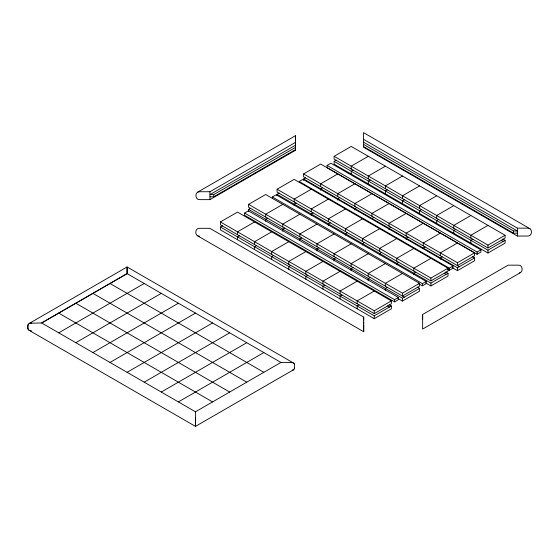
<?xml version="1.0" encoding="UTF-8"?>
<svg xmlns="http://www.w3.org/2000/svg" width="559" height="559" viewBox="0 0 559 559"><rect width="100%" height="100%" fill="white"/><g stroke="black" fill="none" stroke-linecap="round" stroke-linejoin="round"><path stroke-width="0.84" d="M294.614 364.636L293.908 363.259L291.826 362.484L280.939 362.442L127.096 273.624L127.096 267.957M195.475 417.776L195.468 426.37L28.991 330.257C27.07 328.895 27.077 324.933 28.991 323.57L127.096 266.964L293.573 363.043M209.96 199.626L209.967 191.73L295.438 142.412L295.432 150.308L209.96 199.626L200.087 199.626C195.978 200.52 194.532 194.448 197.334 192.324L295.438 135.718L295.432 150.308M209.967 196.775L213.762 196.775L213.762 194.581L295.432 147.457M295.432 135.746L295.432 140.847M363.692 322.187L363.692 331.732L197.215 235.618C194.553 233.704 195.629 227.841 199.472 228.324L209.856 228.324L363.699 317.142L363.699 323.137M363.692 320L363.699 317.142M363.692 331.704L363.692 325.038M422.639 319.531L422.639 315.143M363.532 139.324L517.375 228.142L517.375 236.038L527.759 236.038C531.602 236.513 532.678 230.657 530.009 228.743L363.532 132.63L363.532 147.22L517.375 236.038M127.096 266.964L127.096 273.624L41.632 322.976L29.802 323.214M294.621 368.143L293.58 369.737L195.468 426.37M28.174 324.304L28.027 329.244M294.39 369.003L294.39 363.769M520.743 272.457C523.545 270.332 522.085 264.26 517.983 265.162L508.11 265.162L422.639 314.486L422.639 329.069L520.743 272.457L519.479 272.932M295.432 145.263L209.967 194.581L213.762 194.581M213.762 196.775L295.432 149.651M127.096 273.624L41.632 322.962L195.475 411.787L280.939 362.442M248.587 204.37L265.686 194.504L419.523 283.322L419.523 286.173L402.431 296.039L402.431 293.189L248.587 204.37L248.587 207.221L404.332 297.136M220.4 221.958L237.498 212.092L391.342 300.91L391.342 303.761L374.244 313.627L220.4 224.809L220.4 221.958L374.244 310.776L391.342 300.91M277.075 189.235L294.174 179.369L448.018 268.187L448.018 271.038L430.919 280.911L277.075 192.086L277.075 189.235L430.919 278.061L448.018 268.187M303.593 173.933L320.684 164.06L474.528 252.878L474.528 255.729L457.437 265.602L457.437 262.751L303.593 173.933L303.593 176.784L459.337 266.699M334.135 156.296L351.227 146.43L505.07 235.248L505.07 238.099L487.979 247.965L334.135 159.147L334.135 156.296L487.979 245.115L505.07 235.248M248.587 211.554L248.587 209.415L250.488 208.318M389.113 304.669L391.342 305.955L391.342 308.806L374.244 318.672L220.4 229.854L220.4 227.003L222.573 225.752M244.562 213.056L248.364 210.862L398.406 297.486L398.406 299.68L394.605 301.874L244.562 215.25L244.562 213.056L394.605 299.68L398.406 297.486M272.366 198.466L272.366 196.999L276.167 194.805L426.21 281.436L426.21 283.63L422.415 285.824L418.642 283.644M277.075 195.706L277.075 194.28L279.248 193.03M303.593 180.396L303.593 178.971L305.493 177.874M327.071 165.422L330.865 163.228L480.908 249.852L480.908 252.046L477.113 254.24L327.071 167.616L327.071 165.422L477.113 252.046L480.908 249.852M502.841 239.007L505.07 240.293L505.07 243.144L487.979 253.01L334.135 164.192L334.135 161.341L336.301 160.091M58.723 332.836L144.194 283.49M282.777 204.37L265.686 214.237L265.686 217.088M254.59 221.958L237.498 231.824L237.498 234.675M311.265 189.235L294.174 199.109L294.174 201.96M337.783 173.933L320.684 183.799L320.684 186.65M368.318 156.296L351.227 166.163L351.227 169.014M267.579 218.185L265.686 219.282L265.686 221.42M239.399 235.772L237.498 236.869L237.498 239.72M296.074 203.057L294.174 204.154L294.174 205.579M322.585 187.747L320.684 188.844L320.684 190.27M353.127 170.111L351.227 171.208L351.227 174.059M75.814 342.702L161.285 293.356M299.869 214.237L282.777 224.11L282.777 226.961M271.681 231.824L254.59 241.698L254.59 244.549M328.357 199.109L311.265 208.975L311.265 211.826M354.874 183.799L337.783 193.666L337.783 196.516M385.417 166.163L368.318 176.036L368.318 178.887M284.678 228.058L282.777 229.155L282.777 231.293M256.49 245.646L254.59 246.743L254.59 249.593M313.166 212.923L311.265 214.02L311.265 215.446M339.676 197.613L337.783 198.711L337.783 200.136M370.219 179.984L368.318 181.081L368.318 183.932M92.913 352.568L178.377 303.23M316.96 224.11L299.869 233.976L299.869 236.827M288.779 241.698L271.681 251.564L271.681 254.415M345.455 208.975L328.357 218.842L328.357 221.692M371.966 193.666L354.874 203.539L354.874 206.39M402.508 176.036L385.417 185.902L385.417 188.753M301.769 237.924L299.869 239.021L299.869 240.447M273.582 255.512L271.681 256.609L271.681 259.46M330.257 222.789L328.357 223.886L328.357 225.312M356.775 207.487L354.874 208.577L354.874 210.009M387.31 189.85L385.417 190.947L385.417 193.798M110.004 362.442L195.475 313.096M334.058 233.976L316.96 243.843L316.96 246.694M305.871 251.564L288.779 261.437L288.779 264.288M362.546 218.842L345.455 228.715L345.455 231.566M389.057 203.539L371.966 213.405L371.966 216.256M419.599 185.902L402.508 195.776L402.508 198.627M318.861 247.791L316.96 248.888L316.96 251.026M290.68 265.378L288.779 266.475L288.779 269.326M347.349 232.663L345.455 233.76L345.455 235.185M371.966 218.45L373.866 217.353M404.409 199.724L402.508 200.814L402.508 203.665M127.096 372.308L212.567 322.962M351.15 243.843L334.058 253.716L334.058 256.567M322.962 261.437L305.871 271.304L305.871 274.155M379.638 228.715L362.546 238.581L362.546 241.432M406.155 213.405L389.057 223.272L389.057 226.122M436.698 195.776L419.599 205.642L419.599 208.493M335.959 257.664L334.058 258.761L334.058 260.899M307.771 275.252L305.871 276.349L305.871 279.2M364.447 242.529L362.546 243.626L362.546 245.052M390.958 227.22L389.057 228.317L389.057 229.742M421.5 209.59L419.599 210.687L419.599 213.538M144.194 382.181L229.658 332.836M368.241 253.716L351.15 263.582L351.15 266.433M340.061 271.304L322.962 281.17L322.962 284.021M396.736 238.581L379.638 248.448L379.638 251.298M423.247 223.272L406.155 233.145L406.155 235.996M453.789 205.642L436.698 215.508L436.698 218.359M353.05 267.53L351.15 268.627L351.15 270.766M324.863 285.118L322.962 286.215L322.962 289.066M381.538 252.395L379.638 253.493L379.638 254.918M408.056 237.093L406.155 238.19L406.155 239.615M438.591 219.456L436.698 220.553L436.698 223.404M161.285 392.048L246.757 342.702M385.34 263.582L368.241 273.449L368.241 276.3M357.152 281.17L340.061 291.043L340.061 293.894M413.828 248.448L396.736 258.321L396.736 261.172M440.338 233.145L423.247 243.011L423.247 245.862M470.881 215.508L453.789 225.382L453.789 228.233M370.142 277.397L368.241 278.494L368.241 280.632M341.961 294.991L340.061 296.088L340.061 298.939M398.63 262.269L396.736 263.366L396.736 264.791M423.247 248.056L425.147 246.959M455.69 229.33L453.789 230.427L453.789 233.278M178.377 401.914L263.848 352.568M402.431 273.449L385.34 283.322L385.34 286.173M374.244 291.043L357.152 300.91L357.152 303.761M430.919 258.321L413.828 268.187L413.828 271.038M457.437 243.011L440.338 252.878L440.338 255.729M487.979 225.382L470.881 235.248L470.881 238.099M387.24 287.27L385.34 288.367L385.34 290.505M359.053 304.858L357.152 305.955L357.152 308.806M415.728 272.135L413.828 273.232L413.828 274.658M442.239 256.826L440.338 257.923L440.338 259.348M472.781 239.196L470.881 240.293L470.881 243.144M402.431 293.189L419.523 283.322M457.437 262.751L474.528 252.878M272.366 196.999L422.415 283.63L426.21 281.436M453.028 265.951L302.985 179.327L299.184 181.514L449.233 268.145L453.028 265.951L453.028 268.145L449.233 270.339L447.724 269.466M248.587 209.415L402.431 298.233L419.523 288.367L419.523 291.218L402.431 301.084L397.973 298.513M220.4 227.003L374.244 315.821L391.342 305.955M277.075 194.28L430.919 283.099L448.018 273.232L448.018 276.083L430.919 285.949L425.72 282.952M303.593 178.971L457.437 267.796L474.528 257.923L474.528 260.774L457.437 270.647L452.231 267.642M334.135 161.341L487.979 250.159L505.07 240.293M293.195 369.925L293.58 369.737L292.315 370.205M197.334 192.324L199.584 191.73L209.967 191.73M28.991 323.563L30.263 323.095M30.745 323.018L31.751 322.969M517.375 228.142L527.759 228.142L530.009 228.743M363.532 144.369L513.581 230.993L517.375 230.993L363.532 142.175M363.532 146.563L513.581 233.187L517.375 233.187M290.82 362.442L291.323 362.442M199.465 236.219L197.215 235.618M30.745 330.816L31.241 330.858L28.991 330.257M501.269 240.293L503.17 241.39M472.299 256.637L474.528 257.923M445.782 271.947L448.018 273.232M444.216 273.232L446.117 274.329M417.293 287.074L419.523 288.367M387.541 305.955L389.441 307.052M110.004 283.49L263.848 372.308M92.913 293.356L246.757 382.181M75.814 303.23L229.658 392.048M58.723 313.096L212.567 401.914M513.581 230.993L513.581 233.187M487.979 245.115L487.979 247.965M487.979 250.159L487.979 253.01M477.113 252.046L477.113 254.24M457.437 267.796L457.437 270.647M449.233 268.145L449.233 270.339M430.919 278.061L430.919 280.911M430.919 283.099L430.919 285.949M422.415 283.63L422.415 285.824M402.431 298.233L402.431 301.084M394.605 299.68L394.605 301.874M374.244 310.776L374.244 313.627M374.244 315.821L374.244 318.672M195.475 411.759L195.475 426.349"/></g></svg>
